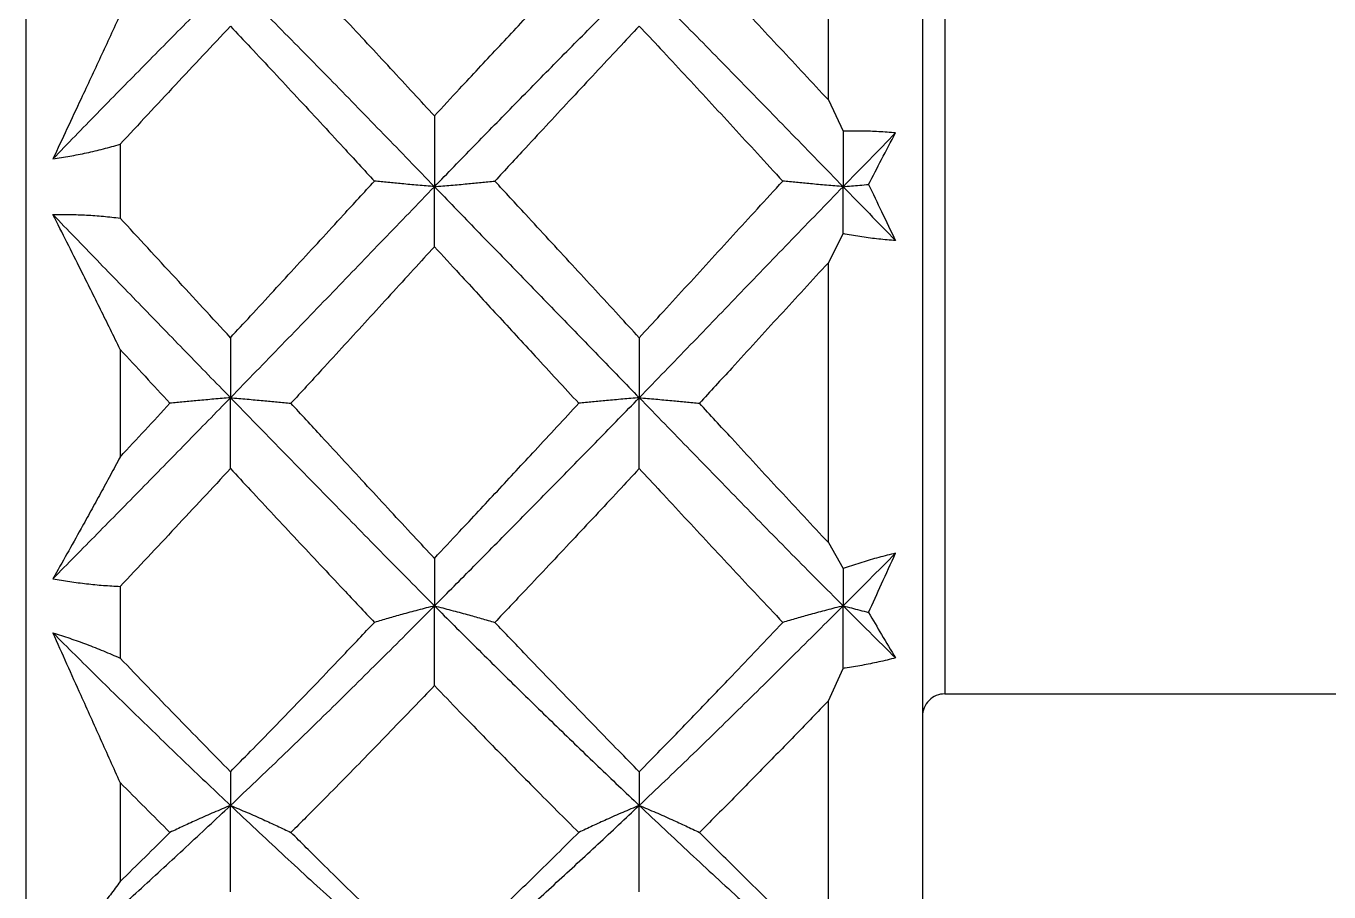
# Model space of a CAD drawing. Header units: inches. Extents: x 0.04 to 1.76, y 0.04 to 1.35.
# Drawn here: x 0.907 to 1.0887, y 0.5287 to 0.6494 of the extents above; entities that cross this region are included whole.
import ezdxf

# ---------------------------------------------------------------- set-up
doc = ezdxf.new("R2010")
doc.units = ezdxf.units.IN
doc.header["$LTSCALE"] = 0.16341
doc.header["$MEASUREMENT"] = 0
doc.linetypes.add('SLD-Solid', pattern=[0])

msp = doc.modelspace()

# ---------------------------------------------------------------- linework, layer by layer
at = {"color": 7, "linetype": 'SLD-Solid', "lineweight": 25}
for p, q in [((0.907036805, 0.437952762), (0.907036805, 0.7867027799)), ((1.0320368035, 0.7867027799), (1.0320368035, 0.437952762)), ((1.018911801, 0.6391345483), (1.018911801, 0.6770752963)), ((1.0351618033, 0.6683277711), (1.0351618033, 0.5563277707)), ((1.018911801, 0.6391345483), (1.0209761288, 0.6347769028)), ((0.9639893255, 0.6369132202), (0.9639893255, 0.6270372169)), ((1.0209761288, 0.6347769028), (1.0209761288, 0.6270372169)), ((0.9201617984, 0.6329470923), (0.9201617984, 0.622663978)), ((0.9639893255, 0.6186726695), (0.9639893255, 0.6270372169)), ((1.0209761288, 0.620482038), (1.0209761288, 0.6270372169)), ((1.018911801, 0.6164310527), (1.0209761288, 0.620482038)), ((1.018911801, 0.5774263589), (1.018911801, 0.6164310527)), ((0.9355412158, 0.6059828723), (0.9355412158, 0.5976183249)), ((0.9925420989, 0.6059828723), (0.9925420989, 0.5976183249)), ((0.9201617984, 0.6043612802), (0.9201617984, 0.5893519926)), ((0.9355412158, 0.5877423216), (0.9355412158, 0.5976183249)), ((0.9925420989, 0.5877423216), (0.9925420989, 0.5976183249)), ((1.018911801, 0.5774263589), (1.0209761288, 0.5737925348)), ((0.9639893255, 0.5752255983), (0.9639893255, 0.5686006681)), ((1.0209761288, 0.5737925348), (1.0209761288, 0.5686006681)), ((0.9201617984, 0.5713179805), (0.9201617984, 0.5613153606)), ((0.9639893255, 0.5574826016), (0.9639893255, 0.5686006681)), ((1.0209761288, 0.5598875955), (1.0209761288, 0.5686006681)), ((1.018911801, 0.5553421546), (1.0209761288, 0.5598875955)), ((1.0351618033, 0.5563277707), (1.0945368028, 0.5563277707)), ((1.018911801, 0.5195002741), (1.018911801, 0.5553421546)), ((0.9355412158, 0.5454803744), (0.9355412158, 0.5407757746)), ((0.9925420989, 0.5454803744), (0.9925420989, 0.5407757746)), ((0.9201617984, 0.5439667552), (0.9201617984, 0.5301745416)), ((0.9355412158, 0.5287189193), (0.9355412158, 0.5407757746)), ((0.9925420989, 0.5287189193), (0.9925420989, 0.5407757746))]:
    msp.add_line(p, q, dxfattribs=at)
msp.add_arc((1.0351618, 0.5532027743), 0.0031249964185989, 89.9999392302, 180.0000607698, dxfattribs=at)
for points, knots in [([(0.9639893254599063, 0.6369132202322512), (0.9630149770983396, 0.6379654325919912), (0.9609740193473737, 0.6401694912798106), (0.9578682213773245, 0.6435234024445471), (0.9546705199342199, 0.6469712802178167), (0.9514682025230742, 0.6504044889149047), (0.9479060063983681, 0.65420204409658), (0.9454026894463615, 0.6568464322849124), (0.9439733700192648, 0.65835629918664)], [0, 0, 0, 0, 0.146663336035862, 0.3072142205725726, 0.4674926226622369, 0.6275931143678748, 0.7873667591345616, 1, 1, 1, 1]), ([(0.9639893254599063, 0.6369132202322512), (0.9651562491839558, 0.6381721005545913), (0.9671975463688011, 0.6403742572209514), (0.9701204010137205, 0.6435106108648112), (0.9727523376487175, 0.646325687964016), (0.9753858185987405, 0.649132330183276), (0.9781559432633736, 0.6520740609563043), (0.9810619876732388, 0.6551492164455268), (0.9830936866837326, 0.6572879884824672), (0.9841085147079819, 0.65835629918664)], [0, 0, 0, 0, 0.175132164191083, 0.3063583217748211, 0.4374047849597851, 0.5683219639391559, 0.6990276222075233, 0.8496651315322149, 1, 1, 1, 1]), ([(1.018911800990782, 0.6391345483212796), (1.017787819889307, 0.6403428746018931), (1.015541804358568, 0.6427574344097892), (1.012171581612183, 0.6463736980940723), (1.008803685407553, 0.6499808228433311), (1.005068939373736, 0.6539802866440104), (1.002445520145864, 0.6567659758434279), (1.000947835178715, 0.65835629918664)], [0, 0, 0, 0, 0.1881765953389984, 0.3760272793715615, 0.5636686170910811, 0.7509025831879707, 1, 1, 1, 1]), ([(0.9107868083932567, 0.6309172983518191), (0.91283766262473, 0.6330291486617537), (0.9169402465884071, 0.6372537508213133), (0.9231244794967545, 0.6435557885645758), (0.9293213986550597, 0.6498268739657839), (0.9334703039320922, 0.6539812374264642), (0.9355412157615638, 0.6560548736895703)], [0, 0, 0, 0, 0.2503195077041285, 0.5007458757147607, 0.7507990173653126, 1, 1, 1, 1]), ([(0.9355412157615638, 0.6560548736895703), (0.9379286262545224, 0.6536618720547728), (0.9427076257360376, 0.6488716805038468), (0.9498265502963271, 0.6416365481665014), (0.9569106132356622, 0.6343460088841394), (0.9616269898672527, 0.6294763356286163), (0.9639893254599063, 0.6270372169248508)], [0, 0, 0, 0, 0.2495454079665754, 0.4995275755066365, 0.7493237046415592, 0.9999999999999999, 0.9999999999999999, 0.9999999999999999, 0.9999999999999999]), ([(0.9639893254599061, 0.6270372169248508), (0.9658209170573009, 0.6289235611379181), (0.969565259036107, 0.6327798344651779), (0.9752411391055121, 0.6385821420521784), (0.9810065295979284, 0.6444421972875866), (0.9867706859112598, 0.6502674175031666), (0.9906213764410767, 0.6541288120320893), (0.9925420989491638, 0.6560548736895703)], [0, 0, 0, 0, 0.1937547590031592, 0.3960948929668427, 0.598139252012594, 0.7995520601306892, 1, 1, 1, 1]), ([(0.9925420989491637, 0.6560548736895703), (0.9949204916670467, 0.6536658038869664), (0.9996775221135382, 0.64888741817113), (1.00675780288397, 0.6416405955052927), (1.013855312664192, 0.6343551191603984), (1.018597395214944, 0.629481787819165), (1.020976128810158, 0.6270372169248508)], [0, 0, 0, 0, 0.2489309028784571, 0.4978874494366608, 0.7481292280720688, 1, 1, 1, 1]), ([(0.9201617984259052, 0.6510192281117777), (0.9197055981894604, 0.6500356390256313), (0.918794628517073, 0.6480715457262641), (0.9174279636740602, 0.6451313175496366), (0.9160639778224945, 0.6422016817122986), (0.914502626490248, 0.6388541596275179), (0.912744981043207, 0.6350934201325146), (0.9114383642107958, 0.6323068471441758), (0.9107868083932567, 0.6309172983518191)], [0, 0, 0, 0, 0.1466464464321185, 0.2928329592816243, 0.4385361629043784, 0.5837308202302386, 0.7924237626414189, 1, 1, 1, 1]), ([(0.9355412157615638, 0.649429943554662), (0.9342593643322115, 0.6480654443704593), (0.9316929460406529, 0.6453335554908534), (0.927848679424687, 0.6412204527271391), (0.9240028934454747, 0.637091740191609), (0.9214428415448354, 0.6343293732988011), (0.9201617984259052, 0.6329470922992995)], [0, 0, 0, 0, 0.2491392441211892, 0.4988062568068615, 0.7492039923846553, 0.9999999999999999, 0.9999999999999999, 0.9999999999999999, 0.9999999999999999]), ([(0.9355412157615638, 0.6494299435546619), (0.9364728573299014, 0.6484383127592912), (0.9384880483452563, 0.6462933618068062), (0.941580509695599, 0.6429856027787946), (0.9448219695383652, 0.6395049924741748), (0.9480614421676611, 0.6360113177856723), (0.9516607153234191, 0.632114720533161), (0.9541733458423769, 0.6293771019455773), (0.9556103739209361, 0.6278113982939416)], [0, 0, 0, 0, 0.1383765251478768, 0.2993158953948584, 0.4605222788532723, 0.62208981492204, 0.7838649403351889, 1, 1, 1, 1]), ([(0.9925420989491638, 0.6494299435546619), (0.991581125832202, 0.6484054207706181), (0.9895397191967513, 0.6462290148206472), (0.9864210215236074, 0.6428941961896308), (0.9831828628648558, 0.6394236113958236), (0.9799435944414577, 0.6359428985552438), (0.9763498871512781, 0.6320725279968786), (0.9738400183886543, 0.6293593002102188), (0.9724081332051208, 0.6278113982939416)], [0, 0, 0, 0, 0.1426443403149421, 0.3030210707133225, 0.4636634868502022, 0.6246640792004238, 0.7858701013199588, 1, 1, 1, 1]), ([(0.9925420989491638, 0.6494299435546619), (0.9935218588273533, 0.648384682073021), (0.9956346443184579, 0.6461306468323633), (0.9988716321894777, 0.6426556864116406), (1.002257357960367, 0.639003751985914), (1.005638083028465, 0.6353349721683439), (1.009070931600023, 0.6316012501562777), (1.011379393679864, 0.629093555943659), (1.012559686037623, 0.6278113982939416)], [0, 0, 0, 0, 0.1458761445683741, 0.3145719768724335, 0.4835579220755551, 0.6529439516180233, 0.8225538962946447, 1, 1, 1, 1]), ([(1.028286800189991, 0.6345319448242812), (1.027505377970881, 0.6345968779634911), (1.025944644126948, 0.634726568859756), (1.023597537521052, 0.6348040316676152), (1.021941593049965, 0.6348009862045796), (1.02106817464774, 0.6347791988989852), (1.020976128810158, 0.6347769028278387)], [0, 0, 0, 0, 0.3213694529599133, 0.6418708981837055, 0.9622583024866725, 1, 1, 1, 1]), ([(1.020976128810158, 0.6270372169248508), (1.022193519861833, 0.6282879434509928), (1.024627725859333, 0.6307888046220846), (1.027067301205311, 0.6332844283040926), (1.028286800189991, 0.6345319448242812)], [0, 0, 0, 0, 0.5001183354756281, 1, 1, 1, 1]), ([(1.024518647053351, 0.6273483884343376), (1.025122975846507, 0.6285080968794146), (1.026372541774339, 0.6309060169778746), (1.027634937925472, 0.6332972079059968), (1.028286800189991, 0.6345319448242812)], [0, 0, 0, 0, 0.483630979122993, 1, 1, 1, 1]), ([(0.9107868083932567, 0.6309172983518191), (0.9115698251987432, 0.6310371333495394), (0.913140474062181, 0.6312775096756295), (0.9154855763917706, 0.6317503427545073), (0.9178311244743224, 0.6322969852774363), (0.9193831720160218, 0.6327299059802395), (0.9201617984259052, 0.6329470922992995)], [0, 0, 0, 0, 0.247521456954304, 0.4965018532395905, 0.7474066071676552, 1, 1, 1, 1]), ([(0.9355412157615638, 0.6059828723339361), (0.9364725794500184, 0.6069928253015562), (0.9384854921787925, 0.6091755893594496), (0.9415778726100367, 0.6125330612532381), (0.9448192228699757, 0.61605571355616), (0.9480587999784249, 0.6195803413064058), (0.9516566534552626, 0.623498574604869), (0.9541726400361713, 0.6262430798428443), (0.9556103739209361, 0.6278113982939416)], [0, 0, 0, 0, 0.138995401293622, 0.3004042523595148, 0.4618114853001493, 0.6233099048122728, 0.7847444346419666, 1, 1, 1, 1]), ([(0.9355412157615638, 0.5976183248994018), (0.9379268569845206, 0.6000716414691948), (0.94269402547419, 0.6049740439487279), (0.9498147647503128, 0.6123325517063194), (0.9568968899006185, 0.6196999338969047), (0.961625195253041, 0.624591471412229), (0.9639893254599063, 0.6270372169248508)], [0, 0, 0, 0, 0.2508550652025009, 0.5012775394721986, 0.7506411397115409, 1, 1, 1, 1]), ([(0.9639893254599063, 0.6270372169248508), (0.9632221101262106, 0.6271035734787674), (0.9617044172317004, 0.6272348389344493), (0.9595428528773395, 0.6274320124287155), (0.9575170144162052, 0.6276230802720429), (0.9562416732099763, 0.627749045147854), (0.9556103739209361, 0.6278113982939416)], [0, 0, 0, 0, 0.27454738401942, 0.5431051696080934, 0.7738351272711657, 1, 1, 1, 1]), ([(0.9639893254599063, 0.6270372169248508), (0.9647570627165551, 0.6271035708673287), (0.9662768892692827, 0.6272349263314314), (0.9684458407878909, 0.6274319658631785), (0.9704844401917958, 0.6276230472947968), (0.9717709280036133, 0.6277490087985632), (0.9724081332051208, 0.6278113982939416)], [0, 0, 0, 0, 0.2734432961866553, 0.5413132925499372, 0.772809696940208, 1, 1, 1, 1]), ([(0.9639893254599061, 0.6270372169248508), (0.9658219610481513, 0.6251468978215646), (0.9695737532921975, 0.6212770152349926), (0.9752491483655116, 0.615426636494825), (0.9810145297424305, 0.6094863040015843), (0.9867795579720656, 0.6035491412973502), (0.990622516228439, 0.5995939625083211), (0.9925420989491638, 0.5976183248994018)], [0, 0, 0, 0, 0.1926623516374916, 0.3944205390475, 0.5964542193139982, 0.7984262497929686, 1, 1, 1, 1]), ([(0.9925420989491638, 0.6059828723339361), (0.9915814259559407, 0.6070262849684233), (0.9895423677375234, 0.6092409606411655), (0.986423661799466, 0.6126256984601928), (0.9831856056867379, 0.616137942152931), (0.9799462265398756, 0.619649270637002), (0.9763538898469243, 0.6235409668043407), (0.9738407093888065, 0.6262609432098015), (0.9724081332051208, 0.6278113982939416)], [0, 0, 0, 0, 0.1432821770987559, 0.3041208640473254, 0.46495671435133, 0.6258819525007441, 0.7867432865780639, 1, 1, 1, 1]), ([(0.9925420989491638, 0.6059828723339361), (0.9935215513782524, 0.6070473847749359), (0.9956318332563419, 0.6093409329315655), (0.9988687418691155, 0.6128673095118525), (1.002254344486726, 0.616561971919088), (1.005635159675242, 0.6202612847174851), (1.009067502790803, 0.6240140953407625), (1.011378928546362, 0.6265274754320368), (1.012559686037623, 0.6278113982939416)], [0, 0, 0, 0, 0.1465239892893528, 0.3156936571084062, 0.4848580785087636, 0.6541248568076855, 0.823314824028862, 1, 1, 1, 1]), ([(0.9925420989491638, 0.5976183248994018), (0.9949187477605842, 0.6000676331286754), (0.9996640693008599, 0.604958029658148), (1.006745854166792, 0.6123282427529516), (1.013841513899966, 0.6196907669036974), (1.01859558977422, 0.6245859968840974), (1.020976128810158, 0.6270372169248508)], [0, 0, 0, 0, 0.2502444722758475, 0.4996491189271604, 0.7494560803057391, 0.9999999999999999, 0.9999999999999999, 0.9999999999999999, 0.9999999999999999]), ([(1.020976128810158, 0.6270372169248508), (1.020207411368763, 0.6271034664156565), (1.018686404990286, 0.6272345495583828), (1.016516957779544, 0.6274315634309577), (1.014480122508052, 0.6276227137308303), (1.013195602614049, 0.627748918934043), (1.012559686037623, 0.6278113982939416)], [0, 0, 0, 0, 0.2738626956772312, 0.5418725848035294, 0.7731986722827024, 1, 1, 1, 1]), ([(1.020976128810158, 0.6270372169248508), (1.021745140080887, 0.6271033694121207), (1.022926167335117, 0.627204964659648), (1.024106776815448, 0.6273112940942804), (1.024518647053351, 0.6273483884343376)], [0, 0, 0, 0, 0.6511376159818533, 1, 1, 1, 1]), ([(1.020976128810158, 0.6270372169248508), (1.022194067634396, 0.6257848308957769), (1.024631559713862, 0.623278398745368), (1.027067848819875, 0.6207707972709292), (1.028286800189991, 0.6195161661003384)], [0, 0, 0, 0, 0.4996688335926346, 1, 1, 1, 1]), ([(1.024518647053351, 0.6273483884343376), (1.025123430346964, 0.6260869380967548), (1.026375929711469, 0.6234744887072537), (1.027635452192666, 0.6208654179370077), (1.028286800189991, 0.6195161661003384)], [0, 0, 0, 0, 0.4828611580581778, 1, 1, 1, 1]), ([(0.9107868083932567, 0.6231500944333881), (0.91156882045787, 0.6231594487408373), (0.9131327673583483, 0.6231781564319373), (0.915479232005309, 0.6230919624974003), (0.9178242841160066, 0.6229317140661996), (0.9193822775473105, 0.6227532633572078), (0.9201617984259052, 0.6226639779657137)], [0, 0, 0, 0, 0.2496815255396688, 0.4993383934140526, 0.7495007568049449, 1, 1, 1, 1]), ([(0.9107868083932567, 0.6231500944333881), (0.912839003213878, 0.6210255908369576), (0.9169505185162213, 0.616769206911399), (0.9231334098919819, 0.610386256811583), (0.929331681020645, 0.6039991906859622), (0.9334716396787678, 0.5997450039132698), (0.9355412157615638, 0.5976183248994018)], [0, 0, 0, 0, 0.2491830955943, 0.4992314084054941, 0.7496644807923575, 1, 1, 1, 1]), ([(0.9201617984259052, 0.6043612802333731), (0.9197057950983191, 0.6052878162939626), (0.9187961430735185, 0.6071361041299915), (0.9174293330162405, 0.6098982787445563), (0.9160654155055034, 0.6126434514363659), (0.914504729289564, 0.6157703993299715), (0.9127482879333054, 0.6192720622055372), (0.9114387897121553, 0.6218610651496144), (0.9107868083932567, 0.6231500944333881)], [0, 0, 0, 0, 0.1475384797475731, 0.2943151260515167, 0.4403057879386664, 0.585484542820871, 0.7936184027510708, 1, 1, 1, 1]), ([(0.9355412157615638, 0.6059828723339361), (0.9342599065999158, 0.607372025509381), (0.9316971116901436, 0.6101505233095096), (0.927852304357167, 0.6143203044202437), (0.9240070716286023, 0.6184914558216938), (0.9214433874500461, 0.6212733203190711), (0.9201617984259052, 0.6226639779657137)], [0, 0, 0, 0, 0.2498810348898553, 0.4997965076910835, 0.7499476296877475, 0.9999999999999999, 0.9999999999999999, 0.9999999999999999, 0.9999999999999999]), ([(1.028286800189991, 0.6195161661003384), (1.027504301937284, 0.6195805439631564), (1.025936364423481, 0.6197095416520608), (1.023590407327645, 0.620021131655403), (1.021938799292849, 0.6202982426304657), (1.021068162626868, 0.620464466695768), (1.020976128810158, 0.6204820380154202)], [0, 0, 0, 0, 0.3192003542995352, 0.6396004185232215, 0.9619026508759755, 1, 1, 1, 1]), ([(0.9639893254599063, 0.6186726694903165), (0.9630146628729892, 0.6176106896010793), (0.9609713243760848, 0.6153842941081733), (0.9578655962578776, 0.6119877576684108), (0.9546678290683711, 0.608485841127303), (0.9514656428793559, 0.6049876729094401), (0.9479020984009944, 0.601105533609221), (0.9454020140099134, 0.5983937567222938), (0.9439733700192648, 0.5968441435303111)], [0, 0, 0, 0, 0.1460121697871111, 0.3061082794675066, 0.4662017849726003, 0.6263833443717843, 0.7865011310123056, 1, 1, 1, 1]), ([(0.9639893254599063, 0.6186726694903165), (0.965156708331078, 0.617401839868465), (0.9672001936259851, 0.6151772726688631), (0.9701221350144361, 0.612001160392165), (0.9727541255990484, 0.6091427524902093), (0.9753876056410556, 0.6062855747197772), (0.9781580475212303, 0.6032827385658557), (0.9810646571954358, 0.6001354183429278), (0.983094105857287, 0.5979410077186729), (0.9841085147079819, 0.5968441435303111)], [0, 0, 0, 0, 0.1743871548637739, 0.3052619627929564, 0.436134615285388, 0.5670549246102354, 0.6979402807154972, 0.8490170959036992, 1, 1, 1, 1]), ([(1.018911800990782, 0.6164310526512905), (1.017787403928736, 0.6152088745130441), (1.015538580791518, 0.6127644867003537), (1.012168654036204, 0.6090933623862725), (1.008800747551119, 0.6054197441245016), (1.005064583299478, 0.601332418696625), (1.002444770425355, 0.5984761737386172), (1.000947835178715, 0.5968441435303111)], [0, 0, 0, 0, 0.1874592878349273, 0.3749234127332535, 0.5625099804138463, 0.7500225161727571, 1, 1, 1, 1]), ([(0.9201617984259052, 0.6043612802333731), (0.9213173663024261, 0.6031071891723191), (0.9236279680692637, 0.6005995865638327), (0.925942666519485, 0.5980957649948805), (0.9270997482781164, 0.5968441435303111)], [0, 0, 0, 0, 0.500115551327731, 0.9999999999999999, 0.9999999999999999, 0.9999999999999999, 0.9999999999999999]), ([(0.9107868083932567, 0.5723887997905288), (0.9128403508278083, 0.5744680121014248), (0.9169609006814061, 0.5786400700239249), (0.9231424274160075, 0.584929943048455), (0.9293420527856029, 0.5912589280213814), (0.9334729943371924, 0.5954966447757779), (0.9355412157615638, 0.5976183248994018)], [0, 0, 0, 0, 0.2480379222147301, 0.4977022178223107, 0.7485166464981176, 0.9999999999999999, 0.9999999999999999, 0.9999999999999999, 0.9999999999999999]), ([(0.9201617984259052, 0.5893519925802782), (0.9213178855576608, 0.5905993572177765), (0.9236316034127904, 0.5930957519568597), (0.9259431859339962, 0.5955941240780631), (0.9270997482781164, 0.5968441435303111)], [0, 0, 0, 0, 0.4996664261343563, 1, 1, 1, 1]), ([(0.9355412157615638, 0.5976183248994018), (0.9347718337110771, 0.5975521123116576), (0.9332490678279534, 0.5974210639338244), (0.9310747017815343, 0.5972241429912215), (0.9290301914394072, 0.5970329429873003), (0.9277390912451372, 0.5969066719732219), (0.9270997482781164, 0.5968441435303111)], [0, 0, 0, 0, 0.2732909568849339, 0.5408992126179712, 0.7726567923472876, 1, 1, 1, 1]), ([(0.9355412157615638, 0.5976183248994018), (0.9363104764356038, 0.5975521116764487), (0.9378327466218498, 0.5974210840305048), (0.940005400139234, 0.5972241297739894), (0.9420469289636758, 0.5970329426140355), (0.9433354210731588, 0.5969066651299927), (0.9439733700192648, 0.5968441435303111)], [0, 0, 0, 0, 0.2735473844162723, 0.5413158918360731, 0.7728996233309456, 1, 1, 1, 1]), ([(0.9355412157615638, 0.5976183248994018), (0.9379250519560189, 0.5951716594092495), (0.9426802184292833, 0.5902911639552725), (0.9498027328161656, 0.5830098169442617), (0.9568833215964512, 0.575765906818105), (0.961623439142024, 0.5709862762051552), (0.9639893254599063, 0.5686006681346824)], [0, 0, 0, 0, 0.2521841619030726, 0.503045332795523, 0.7519601072245831, 0.9999999999999999, 0.9999999999999999, 0.9999999999999999, 0.9999999999999999]), ([(0.9639893254599063, 0.5752255982695907), (0.9630143571365501, 0.5762683678211078), (0.9609686909862223, 0.5784562936470342), (0.9578629971637951, 0.5818028642096745), (0.9546650942963375, 0.5852633899511825), (0.9514630229717386, 0.5887311300809587), (0.947898103518902, 0.5925920416928746), (0.9454013216259827, 0.5952970841818849), (0.9439733700192648, 0.5968441435303111)], [0, 0, 0, 0, 0.1453633744459246, 0.3049995856048431, 0.4648995711931463, 0.6251573756572238, 0.7856211913365221, 1, 1, 1, 1]), ([(0.9639893254599063, 0.5686006681346824), (0.9658230041050329, 0.5704433853490531), (0.9695822801526304, 0.5742211916211014), (0.975257172820527, 0.5799601822279865), (0.9810225538396706, 0.5858188231023231), (0.9867884397681637, 0.5917061131855378), (0.9906236626900407, 0.5956470226434489), (0.9925420989491638, 0.5976183248994018)], [0, 0, 0, 0, 0.1915703328189953, 0.3927437152146287, 0.5947636315601278, 0.7972946661598665, 1, 1, 1, 1]), ([(0.9639893254599063, 0.5752255982695907), (0.9651571716433575, 0.5764737139091405), (0.9672028706663535, 0.5786600197605395), (0.9701238836724027, 0.5817892642940693), (0.9727559318117529, 0.5846130396742082), (0.9753894081747954, 0.5874428278112184), (0.9781600852144922, 0.5904247829074168), (0.9810672617707251, 0.5935584499392917), (0.9830944429337526, 0.5957485657542567), (0.9841085147079819, 0.5968441435303111)], [0, 0, 0, 0, 0.1736366140615057, 0.3041567089702496, 0.4348530918162912, 0.5657755744397787, 0.6968414997049889, 0.8483487890111814, 1, 1, 1, 1]), ([(0.9925420989491638, 0.5976183248994018), (0.9917734263821802, 0.5975520491751543), (0.9902518622206652, 0.5974208583780253), (0.9880795066942739, 0.5972238891724456), (0.9860369158568068, 0.5970327417599934), (0.9847472411155874, 0.5969066111708221), (0.9841085147079819, 0.5968441435303111)], [0, 0, 0, 0, 0.2732958695766273, 0.5409809306317881, 0.7726654699596377, 1, 1, 1, 1]), ([(0.9925420989491638, 0.5976183248994018), (0.9933104134677674, 0.5975520472808243), (0.9948305088304131, 0.5974209182988678), (0.9969977336203962, 0.5972238575098751), (0.9990314031474513, 0.5970327354562863), (1.000313266304292, 0.5969065900790219), (1.000947835178715, 0.5968441435303111)], [0, 0, 0, 0, 0.2740667497292237, 0.5422357449081943, 0.7733900482634781, 1, 1, 1, 1]), ([(0.9925420989491638, 0.5976183248994018), (0.994916941901997, 0.5951756629800596), (0.9996502779973683, 0.5903071558571708), (1.00673400817787, 0.5830139114067129), (1.013828004445243, 0.5757747447564061), (1.018593834607108, 0.5709916115872133), (1.020976128810158, 0.5686006681346824)], [0, 0, 0, 0, 0.251568916819771, 0.5014058858232374, 0.750767898238849, 1, 1, 1, 1]), ([(1.018911800990782, 0.577426358887883), (1.017786994484541, 0.578629044412829), (1.015535397592469, 0.581036536701577), (1.012165764829134, 0.5846624153523209), (1.008797860203281, 0.5883023208154441), (1.005060169424821, 0.5923661912994792), (1.002444006165902, 0.5952149514926931), (1.000947835178715, 0.5968441435303111)], [0, 0, 0, 0, 0.1867506956626335, 0.3738307732158567, 0.5613598006766743, 0.749143812870215, 1, 1, 1, 1]), ([(0.9201617984259052, 0.5893519925802782), (0.9197060072133826, 0.5885077474918463), (0.9187977690365824, 0.5868254517414605), (0.9174308072734714, 0.5843166907673996), (0.9160669670295671, 0.5818308426901506), (0.9145070008422888, 0.5790096270375817), (0.9127518827940732, 0.5758622888162515), (0.9114392499129554, 0.5735420632281159), (0.9107868083932567, 0.5723887997905288)], [0, 0, 0, 0, 0.1485036238186913, 0.2959176413227007, 0.4422178591537314, 0.5873782125906021, 0.7949071748004342, 1, 1, 1, 1]), ([(0.9355412157615638, 0.5877423215920015), (0.9342604512765617, 0.5863664095339941), (0.9317012811852711, 0.5836171195370176), (0.927855935852138, 0.5795043677366614), (0.9240112630019501, 0.5754045184569555), (0.9214439331878315, 0.5726790768945204), (0.9201617984259052, 0.571317980494058)], [0, 0, 0, 0, 0.250625137772404, 0.5007886806853156, 0.7506918735097641, 1, 1, 1, 1]), ([(0.9355412157615638, 0.5877423215920015), (0.9364722988387274, 0.5867416005757907), (0.9384829177686079, 0.5845806026282698), (0.9415752116329387, 0.581264981591464), (0.944816451521347, 0.5777963611840542), (0.9480561334683613, 0.5743369067484473), (0.951652548358589, 0.5705038776705643), (0.9541719287916423, 0.5678273890120124), (0.9556103739209361, 0.5662992426376127)], [0, 0, 0, 0, 0.1396213066661978, 0.3015039678873904, 0.4631128953978008, 0.6245403944717832, 0.7856306122993697, 1, 1, 1, 1]), ([(0.9925420989491638, 0.5877423215920015), (0.9915817249135132, 0.5867084811832108), (0.9895449988127658, 0.584515950287512), (0.9864262893650892, 0.5811735995080411), (0.9831883367530352, 0.5777154839419055), (0.9799488436656334, 0.5742693095590851), (0.9763578814685598, 0.5704623802641132), (0.9738413966178222, 0.567809939635023), (0.9724081332051208, 0.5662992426376127)], [0, 0, 0, 0, 0.1439183979991084, 0.3052168704081424, 0.466244250276928, 0.6270932400477659, 0.787611034005649, 1, 1, 1, 1]), ([(0.9925420989491638, 0.5877423215920015), (0.9935212386524592, 0.5866876031073178), (0.9956289823692113, 0.5844171648322155), (0.9988658059100894, 0.580935538361797), (1.002251280038496, 0.5772989172973596), (1.005632253160746, 0.5736698830364123), (1.009064170587573, 0.5700002296741764), (1.011378478993137, 0.5675498827854274), (1.012559686037623, 0.5662992426376127)], [0, 0, 0, 0, 0.1471794737737323, 0.3168256889566917, 0.4861654632259558, 0.6553051940007801, 0.8240701489633168, 1, 1, 1, 1]), ([(1.028286800189991, 0.5759428885250591), (1.027503382187849, 0.5757506465153102), (1.02592925680038, 0.5753643737627615), (1.023584656976413, 0.5746727466748962), (1.021936639100661, 0.5741303285087017), (1.021068153386086, 0.573824898163877), (1.020976128810158, 0.5737925348244619)], [0, 0, 0, 0, 0.3173880379196547, 0.6377292413520809, 0.9616138614876877, 1, 1, 1, 1]), ([(1.020976128810158, 0.5686006681346824), (1.0221946109977, 0.5698205397086441), (1.024635376391396, 0.5722640882093278), (1.027068395938474, 0.5747153492986085), (1.028286800189991, 0.5759428885250591)], [0, 0, 0, 0, 0.4992213469961269, 0.9999999999999999, 0.9999999999999999, 0.9999999999999999, 0.9999999999999999]), ([(1.024518647053351, 0.567675638404038), (1.025123851228606, 0.5690044861119339), (1.026379086464099, 0.571760607985766), (1.027635934125415, 0.5745159949410701), (1.028286800189991, 0.5759428885250591)], [0, 0, 0, 0, 0.4821440301724761, 0.9999999999999999, 0.9999999999999999, 0.9999999999999999, 0.9999999999999999]), ([(0.9107868083932567, 0.5723887997905288), (0.9115678149589683, 0.5722508433075041), (0.9131250976576817, 0.5719757659219585), (0.9154725576753557, 0.5716725825703723), (0.9178166974633482, 0.5714422375220921), (0.9193812904560377, 0.5713593363257434), (0.9201617984259052, 0.571317980494058)], [0, 0, 0, 0, 0.2519215840976191, 0.5023173191767974, 0.7517275734568145, 1, 1, 1, 1]), ([(0.9355412157615638, 0.5407757745702272), (0.9379303072817872, 0.5430429908040886), (0.9427206102722332, 0.5475889249439575), (0.949837756263707, 0.5545036770869314), (0.9569241423428758, 0.5615189907238869), (0.9616287779432194, 0.5662346097114074), (0.9639893254599063, 0.5686006681346824)], [0, 0, 0, 0, 0.2482924159672725, 0.4978444285809296, 0.7480438044942185, 0.9999999999999999, 0.9999999999999999, 0.9999999999999999, 0.9999999999999999]), ([(0.9639893254599061, 0.5686006681346824), (0.9632217176015238, 0.5684033035984107), (0.9617014430420362, 0.5680124161417986), (0.9595404488639465, 0.5674263880263923), (0.9575145079642072, 0.5668583342796778), (0.9562413503614966, 0.566484509875234), (0.9556103739209361, 0.5662992426376127)], [0, 0, 0, 0, 0.2736197621045493, 0.541913633058912, 0.7729725646954905, 1, 1, 1, 1]), ([(0.9639893254599063, 0.5686006681346824), (0.964757428737639, 0.5684033176893756), (0.9662796643772236, 0.5680122063765576), (0.9684480853054448, 0.567426574758698), (0.9704867976939028, 0.5668584842145457), (0.9717712320574259, 0.5664846249407594), (0.9724081332051208, 0.5662992426376127)], [0, 0, 0, 0, 0.2725807861146078, 0.5402036409926668, 0.7720048317966073, 1, 1, 1, 1]), ([(0.9639893254599063, 0.5686006681346824), (0.9658198994080681, 0.5667696803308181), (0.9695570189668754, 0.5630317158849519), (0.9752333659469861, 0.5574356704227039), (0.9809987778432987, 0.5518156687004365), (0.9867620887106693, 0.5462610759164831), (0.9906202773741389, 0.5425996070614811), (0.9925420989491638, 0.5407757745702272)], [0, 0, 0, 0, 0.1948175108473436, 0.3977202510266198, 0.5997714865542505, 0.8006401813983798, 1, 1, 1, 1]), ([(0.9925420989491638, 0.5407757745702272), (0.9949221211898374, 0.5430392162376498), (0.999690227187914, 0.5475737662121408), (1.006769539163615, 0.5545003403246711), (1.013869043604423, 0.5615103179015882), (1.018599204453792, 0.5662293406950444), (1.020976128810158, 0.5686006681346824)], [0, 0, 0, 0, 0.2476651079514696, 0.4961690973120844, 0.746822997732044, 1, 1, 1, 1]), ([(1.020976128810158, 0.5686006681346824), (1.020207027483035, 0.5684036240258243), (1.018683495967556, 0.5680132945605146), (1.016514599280886, 0.5674277355486201), (1.014477638002353, 0.5668594348511912), (1.013195282331812, 0.566484886543994), (1.012559686037623, 0.5662992426376127)], [0, 0, 0, 0, 0.2729564895106618, 0.5407061455477851, 0.7723521808028772, 0.9999999999999999, 0.9999999999999999, 0.9999999999999999, 0.9999999999999999]), ([(1.020976128810158, 0.5686006681346824), (1.022192982053078, 0.56738568451956), (1.024623975087916, 0.5649584265712488), (1.027066767363033, 0.562543043769407), (1.028286800189991, 0.561336700381991)], [0, 0, 0, 0, 0.5005580951821748, 0.9999999999999999, 0.9999999999999999, 0.9999999999999999, 0.9999999999999999]), ([(1.020976128810158, 0.5686006681346824), (1.021745572329354, 0.5684038985127418), (1.022927977095346, 0.5681015224019804), (1.024106901382556, 0.5677858786782893), (1.024518647053351, 0.567675638404038)], [0, 0, 0, 0, 0.6507446022935427, 1, 1, 1, 1]), ([(1.024518647053351, 0.567675638404038), (1.0251224797052, 0.5666491896234943), (1.026368867880866, 0.5645304674591991), (1.027634383709885, 0.5624231132156863), (1.028286800189991, 0.561336700381991)], [0, 0, 0, 0, 0.4844659662514872, 1, 1, 1, 1]), ([(0.9355412157615638, 0.5454803743889552), (0.9364731254561803, 0.5464266069973064), (0.93849052204953, 0.5484750098110462), (0.941583062130937, 0.5516428409941209), (0.9448246271094279, 0.5549864763981035), (0.9480640005540946, 0.558353923959016), (0.9516646467437333, 0.5621225171634986), (0.9541740309749219, 0.5647788105593781), (0.9556103739209361, 0.5662992426376127)], [0, 0, 0, 0, 0.1377791361465815, 0.2982640501568539, 0.4592749287587255, 0.6209079857497816, 0.7830120498124523, 1, 1, 1, 1]), ([(0.9925420989491638, 0.5454803743889552), (0.9915808315861746, 0.546458035892995), (0.989537115696472, 0.548536606775027), (0.9864184312507644, 0.5517305642987878), (0.9831801672689218, 0.5550648271840961), (0.9799410112985253, 0.5584200050128183), (0.9763459560283855, 0.5621634186276141), (0.9738393376733807, 0.5647960744990982), (0.9724081332051208, 0.5662992426376127)], [0, 0, 0, 0, 0.1420195425719486, 0.3019426300920897, 0.4623939009453267, 0.6234672406276048, 0.7850110023394338, 1, 1, 1, 1]), ([(0.9925420989491638, 0.5454803743889552), (0.9935221716848058, 0.546477822592744), (0.9953405629748318, 0.5483284516940965), (0.9979871013124785, 0.5510464858020678), (1.000489322023178, 0.5536318487795344), (1.00298972935638, 0.5562319675798971), (1.005833627312999, 0.55921037435219), (1.009024110446219, 0.5625669614415134), (1.011379879894554, 0.565053796692821), (1.012559686037623, 0.5662992426376127)], [0, 0, 0, 0, 0.1452509233195387, 0.2694932776182259, 0.3940524387945646, 0.5189746194517787, 0.6441888405704884, 0.8218042126473358, 1, 1, 1, 1]), ([(0.9107868083932567, 0.5648334683203627), (0.9115705888741247, 0.5645874738420462), (0.9131463560089779, 0.5640929093258987), (0.9154901356331414, 0.5632468448813384), (0.9178357714292638, 0.562328819773439), (0.9193837811637426, 0.5616543458210246), (0.9201617984259052, 0.5613153606285096)], [0, 0, 0, 0, 0.2459401702104105, 0.4944553313302136, 0.7459173090072964, 1, 1, 1, 1]), ([(0.9201617984259052, 0.5439667552077465), (0.9197054110715761, 0.5449805811467798), (0.9187931854896908, 0.5470070131861269), (0.9174266683873866, 0.5500450879734026), (0.9160626200733659, 0.5530792858985863), (0.9145006452788124, 0.556556140478453), (0.9127418840580899, 0.5604735107553204), (0.9114379638370049, 0.5633813454414096), (0.9107868083932567, 0.5648334683203627)], [0, 0, 0, 0, 0.1458055751116319, 0.2914357164735298, 0.4368674106020933, 0.5820765120157712, 0.7912961622416314, 1, 1, 1, 1]), ([(0.9107868083932567, 0.5648334683203627), (0.9128363659192069, 0.562791761947898), (0.9169303640233735, 0.5587134465494267), (0.9231158874005113, 0.5526642066386002), (0.9293115159100277, 0.5466798816630474), (0.9334690271561118, 0.5427396610711301), (0.9355412157615638, 0.5407757745702272)], [0, 0, 0, 0, 0.251415114575412, 0.5022025434262576, 0.7518875701643578, 1, 1, 1, 1]), ([(0.9355412157615638, 0.5454803743889552), (0.934258837372751, 0.5467829528893814), (0.9316888838784049, 0.5493933884659892), (0.9278451466995743, 0.5533377003334385), (0.9239988227853314, 0.5573113435464341), (0.9214423078149294, 0.5599791216612443), (0.9201617984259052, 0.5613153606285096)], [0, 0, 0, 0, 0.248417216311457, 0.4978411198167104, 0.7484782337278465, 1, 1, 1, 1]), ([(1.028286800189991, 0.561336700381991), (1.0275063365364, 0.5611445587336014), (1.025951990038065, 0.5607618955602627), (1.023604263837239, 0.5602972856265762), (1.021944339790912, 0.5600247964444629), (1.021068186517198, 0.5599006405548697), (1.020976128810158, 0.559887595455508)], [0, 0, 0, 0, 0.3233482813964151, 0.6439701152239259, 0.9625918251820891, 1, 1, 1, 1]), ([(0.9639893254599063, 0.557482601571536), (0.9630152930051438, 0.5564688421410279), (0.9609767170618565, 0.5543471206550443), (0.9578708141848294, 0.5511272660034867), (0.9546731046108, 0.5478273739056045), (0.9514706324828135, 0.5445527574286877), (0.9479097229355736, 0.540943171453865), (0.945403330129219, 0.5384387286024528), (0.9439733700192648, 0.5370098809908178)], [0, 0, 0, 0, 0.1473016161782237, 0.3082910940801566, 0.4687407789296117, 0.6287566654092429, 0.788196344082552, 1, 1, 1, 1]), ([(0.9639893254599063, 0.557482601571536), (0.9651558044559363, 0.5562699686821903), (0.9671949880830322, 0.554150100993147), (0.9701187241023727, 0.5511391256665459), (0.9727506120397755, 0.5484441556225956), (0.9753840906626903, 0.545764593139007), (0.9781540808143139, 0.5429639997410668), (0.9810595792675224, 0.540044810220348), (0.9830934512619702, 0.5380202814346081), (0.9841085147079819, 0.5370098809908178)], [0, 0, 0, 0, 0.1758535358068082, 0.3074188666959353, 0.4386322228572644, 0.56954523425807, 0.7000763056114976, 0.8503142874292919, 1, 1, 1, 1]), ([(1.018911800990782, 0.5553421546314949), (1.01741439036801, 0.5537947104972563), (1.014426645142199, 0.5507071346820641), (1.00993326081905, 0.5461052110403235), (1.005450773369384, 0.5415338530387853), (1.002446109620604, 0.5385151540832483), (1.000947835178715, 0.5370098809908178)], [0, 0, 0, 0, 0.2516850943405728, 0.5021808497872231, 0.7517626690341618, 1, 1, 1, 1]), ([(0.9201617984259052, 0.5439667552077465), (0.9213163599690578, 0.5428009781822526), (0.9236209595560522, 0.5404739915721286), (0.925941670411671, 0.5381630725501935), (0.9270997482781164, 0.5370098809908178)], [0, 0, 0, 0, 0.5009814067781637, 1, 1, 1, 1]), ([(0.9107868083932567, 0.5181883100858777), (0.9128429028637374, 0.5200091389527636), (0.9169807232136161, 0.5236734952589629), (0.9231596553813826, 0.5292705833612076), (0.9293618931130421, 0.5349718251674461), (0.9334756069122397, 0.5388356445706582), (0.9355412157615638, 0.5407757745702272)], [0, 0, 0, 0, 0.2458577172103492, 0.4947803128957911, 0.746315298663066, 1, 1, 1, 1]), ([(0.9355412157615638, 0.5407757745702272), (0.9347708623970501, 0.5404532644985108), (0.9332416865331242, 0.5398130717762358), (0.9310687548618021, 0.5388556657746848), (0.9290239745465806, 0.5379253626925499), (0.9277382876560704, 0.5373136764050748), (0.9270997482781164, 0.5370098809908178)], [0, 0, 0, 0, 0.2710116308252684, 0.5379666835917757, 0.7705300811333544, 1, 1, 1, 1]), ([(0.9355412157615638, 0.5407757745702272), (0.9363114636343346, 0.5404532549992072), (0.9378402467698128, 0.5398131201822641), (0.9400114370136066, 0.538855562812812), (0.9420532422989875, 0.5379253063946761), (0.9433362371063795, 0.5373136356046022), (0.9439733700192648, 0.5370098809908178)], [0, 0, 0, 0, 0.2712296009510817, 0.5383348068002851, 0.7707378957214358, 0.9999999999999999, 0.9999999999999999, 0.9999999999999999, 0.9999999999999999]), ([(0.9355412157615638, 0.5407757745702272), (0.9379215413692363, 0.5385401707605864), (0.9426535493942042, 0.5340958648497607), (0.9497792960446952, 0.5275571405549839), (0.9568584589066443, 0.521141764300349), (0.9616202749852464, 0.5169754247409534), (0.9639893254599063, 0.5149026297090045)], [0, 0, 0, 0, 0.254744687445125, 0.5064239536905102, 0.7544410478084719, 1, 1, 1, 1]), ([(0.9639893254599063, 0.5149026297090045), (0.965824950975192, 0.5165016258653993), (0.9695983114100899, 0.519788564721855), (0.9752722679116436, 0.5248430300083908), (0.9810377186675787, 0.5300656566772749), (0.9868052287010111, 0.5353773078954467), (0.9906258453946812, 0.5389725560021178), (0.9925420989491637, 0.5407757745702272)], [0, 0, 0, 0, 0.1895229219635529, 0.3895883388460209, 0.591570670227597, 0.7951497840053124, 1, 1, 1, 1]), ([(0.9925420989491638, 0.5407757745702272), (0.9917724671972634, 0.5404529606078592), (0.9902445731783199, 0.5398121014942433), (0.9880736472235565, 0.5388544684418497), (0.9860307952549496, 0.5379244312136289), (0.9847464497973952, 0.537313386990024), (0.9841085147079819, 0.5370098809908178)], [0, 0, 0, 0, 0.271045912677438, 0.5380877644618783, 0.7705679406222159, 0.9999999999999999, 0.9999999999999999, 0.9999999999999999, 0.9999999999999999]), ([(0.9925420989491638, 0.5407757745702272), (0.9933114198705648, 0.5404529308672625), (0.994838153261818, 0.5398122408148273), (0.9970038717392534, 0.5388541791176554), (0.9990378049780854, 0.5379242424915043), (1.000314093678439, 0.5373132630153789), (1.000947835178715, 0.5370098809908178)], [0, 0, 0, 0, 0.2717008022126612, 0.5391959007339812, 0.7711875995444223, 1, 1, 1, 1]), ([(0.9925420989491638, 0.5407757745702272), (0.9949133405092702, 0.5385439149908225), (0.9996231944170794, 0.5341109070937832), (1.00671204122657, 0.5275595086238106), (1.013803716039334, 0.5211488702681265), (1.018590713927529, 0.5169800164498821), (1.020976128810158, 0.5149026297090045)], [0, 0, 0, 0, 0.2540934359767736, 0.5046904467759572, 0.7531816793396184, 1, 1, 1, 1]), ([(0.9201617984259052, 0.5301745416199082), (0.9213188936200899, 0.531307385214827), (0.9236386985196161, 0.5335785692410824), (0.925944205056775, 0.5358642664202737), (0.9270997482781164, 0.5370098809908178)], [0, 0, 0, 0, 0.498789874278335, 1, 1, 1, 1]), ([(0.9639893254599063, 0.5175585765272801), (0.9630138048247553, 0.5184787601405574), (0.9609639023110337, 0.5204123806442904), (0.9578581533309595, 0.5233892112063038), (0.9546597508529345, 0.5264876997815516), (0.9514578481427489, 0.529614361470373), (0.9478902173623917, 0.533120114445545), (0.9453999489065285, 0.535593165366297), (0.9439733700192648, 0.5370098809908178)], [0, 0, 0, 0, 0.1441386158602541, 0.3028845319408464, 0.4623884312368834, 0.6227752610482156, 0.7839024756246056, 1, 1, 1, 1]), ([(0.9639893254599063, 0.5175585765272801), (0.9651580609097807, 0.5186605319459513), (0.9672080272618521, 0.5205933658734252), (0.9701272521671211, 0.5233767402219835), (0.9727594175879302, 0.5259032251407761), (0.9753928835742471, 0.5284495563809487), (0.9781640195991733, 0.5311484855782438), (0.9810722844432019, 0.5340010305659459), (0.9830950955137123, 0.5360056005155779), (0.9841085147079819, 0.5370098809908178)], [0, 0, 0, 0, 0.172194575790482, 0.3020299302272362, 0.4323834387469623, 0.5633066164814817, 0.6947179900060634, 0.8470550942184759, 1, 1, 1, 1]), ([(1.018911800990782, 0.5195002740966241), (1.017786305815245, 0.5205667627029581), (1.01552970195478, 0.5227050591243941), (1.01216082360987, 0.525947675177428), (1.008793143236864, 0.5292257042082658), (1.005052064116824, 0.5329139377289448), (1.00244278263081, 0.5355179515600768), (1.000947835178715, 0.5370098809908178)], [0, 0, 0, 0, 0.18542065231133, 0.3717661069634339, 0.5591644632195362, 0.7474301005715566, 1, 1, 1, 1]), ([(0.9201617984259052, 0.5301745416199082), (0.9197064745525796, 0.5295608655615558), (0.9188013304009617, 0.5283409310759143), (0.9174340412979697, 0.5265356130656393), (0.9160703597180431, 0.5247627786712846), (0.9145119527507585, 0.5227725482340208), (0.912759719989318, 0.5205776294914604), (0.9114402434077812, 0.5189796607797492), (0.9107868083932567, 0.5181883100858777)], [0, 0, 0, 0, 0.1506275166480265, 0.2994343669505773, 0.4464015515265155, 0.5915095148385011, 0.7977061587605719, 1, 1, 1, 1])]:
    msp.add_open_spline(points, degree=3, knots=knots, dxfattribs=at)

doc.saveas('drawing.dxf')
